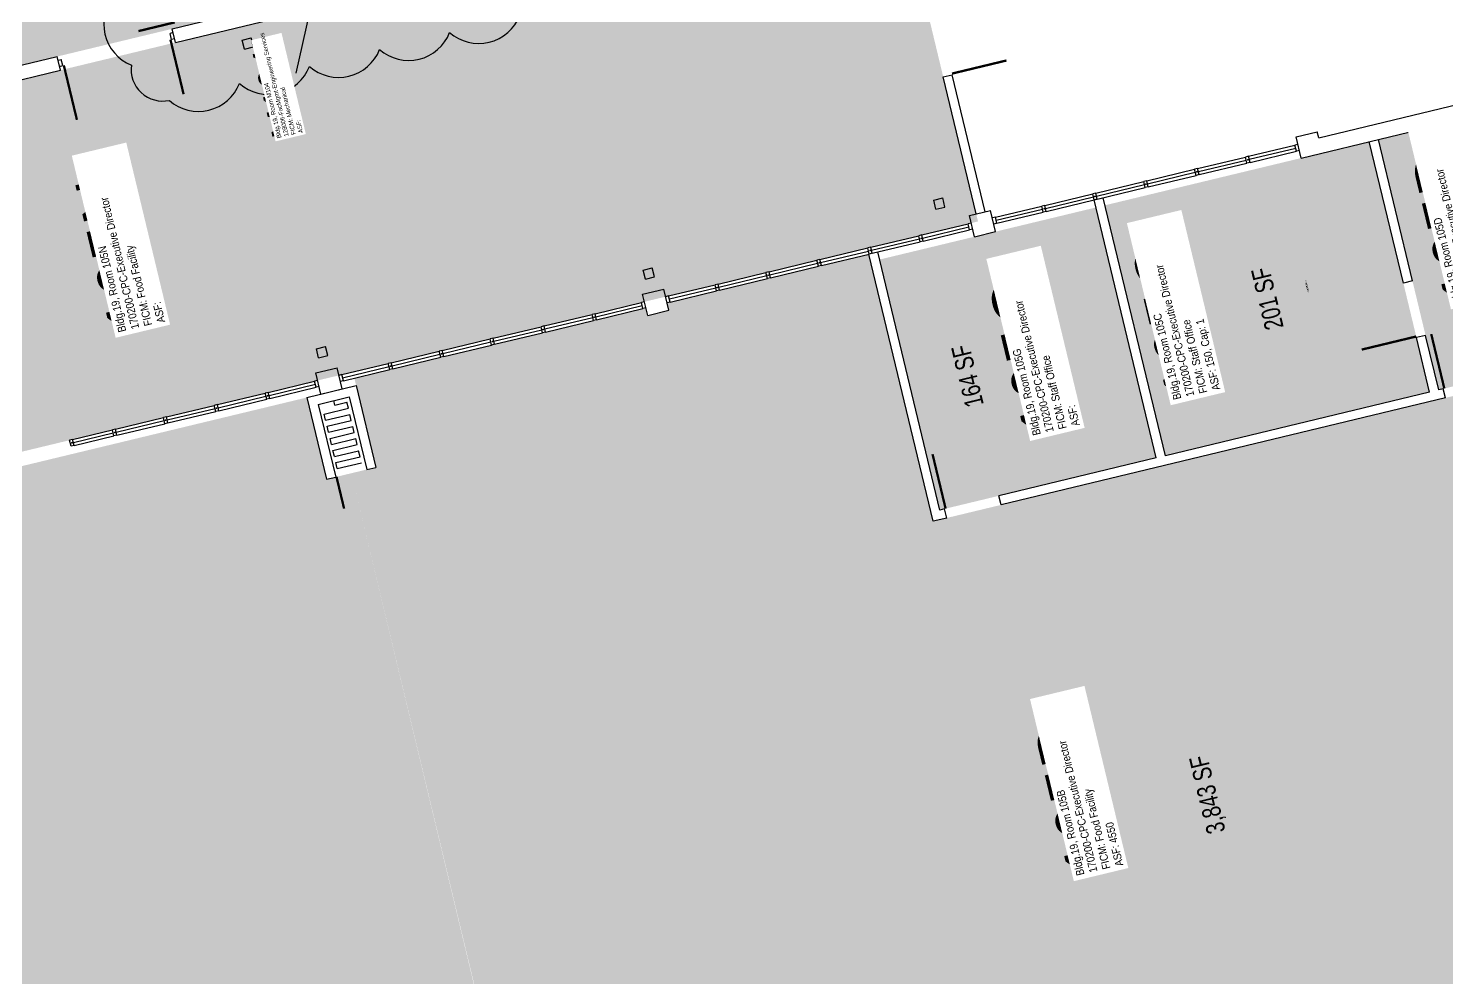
# Model space of a CAD drawing. Header units: inches. Extents: x 69215158 to 69219847, y 27668439 to 27672332.
# Drawn here: x 69216611 to 69217523, y 27670774 to 27671383 of the extents above; entities that cross this region are included whole.
import ezdxf
from ezdxf.enums import TextEntityAlignment as Align

# ---------------------------------------------------------------- set-up
doc = ezdxf.new("R2010")
doc.units = ezdxf.units.IN
doc.header["$LTSCALE"] = 100
doc.header["$MEASUREMENT"] = 0
for name, color, linetype in [('A-COLS', 5, 'CONTINUOUS'), ('A-DOOR', 2, 'CONTINUOUS'), ('A-GLAZ', 1, 'CONTINUOUS'), ('A-IDEN-RNUM', 7, 'CONTINUOUS'), ('A-IDEN-SNUM', 4, 'CONTINUOUS'), ('A-IDEN-VNUM', 4, 'CONTINUOUS'), ('A-REV', 1, 'CONTINUOUS'), ('A-WALL', 5, 'CONTINUOUS'), ('AREA-TEXT', 3, 'CONTINUOUS'), ('Rooms-Category-Color', 7, 'CONTINUOUS'), ('Rooms-College-Color', 7, 'CONTINUOUS'), ('Rooms-Department-Color', 7, 'CONTINUOUS'), ('Rooms-Division-Color', 7, 'CONTINUOUS'), ('Rooms-Information', 7, 'CONTINUOUS')]:
    doc.layers.add(name, color=color, linetype=linetype)
doc.styles.add('CP_AREA', font='arial.ttf', dxfattribs={"height": 15})
doc.styles.add('CP_ROOMSNUMBER', font='arial.ttf', dxfattribs={"height": 1})
doc.styles.add('CP_ROOMVNUMBER', font='arial.ttf', dxfattribs={"width": 0.85, "height": 0.075})

msp = doc.modelspace()

# ---------------------------------------------------------------- hatches: boundary and pattern name
at = {"layer": 'Rooms-Category-Color', "true_color": 0xffe090}
for points in [[(69216693.5, 27671436.21), (69216680.27, 27671491.14), (69216633.58, 27671685.1), (69216626.1, 27671716.21), (69216623.66, 27671715.62), (69216113.25, 27671592.76), (69215847.83, 27671528.86), (69215878.72, 27671400.53), (69215927.87, 27671196.36), (69215968.7, 27671206.19), (69216154.4, 27671250.89), (69216629.82, 27671365.34), (69216706.14, 27671383.71), (69216758.64, 27671396.35), (69216746, 27671448.85)], [(69216109.84, 27671230.91), (69217167.13, 27671485.42), (69217221.55, 27671259.38), (69216164.25, 27671004.87)], [(69216974.12, 27670452.05), (69216989.92, 27670455.85), (69217002.56, 27670403.35), (69217817.04, 27670599.42), (69217791.06, 27670707.33), (69217770.64, 27670702.42), (69217732.73, 27670693.29), (69217651.99, 27671028.71), (69217710.32, 27671042.75), (69217694.4, 27671108.86), (69217697.34, 27671109.57), (69217679.44, 27671183.95), (69217192.66, 27671066.77), (69217151.35, 27671238.37), (69217021.72, 27671207.16), (69217022.89, 27671202.3), (69217009.28, 27671199.02), (69217008.11, 27671203.89), (69216820.71, 27671158.78), (69216834.52, 27671101.41), (69216818.72, 27671097.61)], [(69216818.72, 27671097.61), (69216802.92, 27671093.81), (69216790.28, 27671146.31), (69216602.89, 27671101.2), (69216589.27, 27671097.92), (69216392.88, 27671050.65), (69216379.27, 27671047.37), (69216182.88, 27671000.09), (69216036.56, 27670964.87), (69216034.13, 27670964.29), (69216036.71, 27670953.59), (69216053.56, 27670883.59), (69216057.65, 27670866.58), (69215999.32, 27670852.54), (69216049.75, 27670643.02), (69216108.09, 27670657.06), (69216121.19, 27670602.62), (69216138.04, 27670532.62), (69216158.87, 27670446.09), (69216175.72, 27670376.09), (69216188.83, 27670321.64), (69216150.91, 27670312.52), (69216130.5, 27670307.6), (69216156.47, 27670199.68), (69216176.89, 27670204.6), (69216186.61, 27670206.94), (69216191.47, 27670208.11), (69216230.36, 27670217.47), (69216525.92, 27670288.62), (69216531.75, 27670290.02), (69216775.78, 27670348.77), (69216970.96, 27670395.75), (69216958.32, 27670448.25), (69216973.74, 27670451.96)]]:
    msp.add_hatch(color=41, dxfattribs=at).paths.add_polyline_path(points)
at = {"layer": 'Rooms-Category-Color', "true_color": 0xfa9ba3}
for points in [[(69217654.15, 27671276.09), (69217636.36, 27671349.98), (69217478.86, 27671312.06), (69217500.75, 27671221.16), (69217509.17, 27671186.16), (69217517.6, 27671151.16), (69217520.51, 27671151.86), (69217555.51, 27671160.29), (69217675.1, 27671189.07), (69217659.88, 27671252.27)], [(69217511.76, 27671149.76), (69217503.34, 27671184.76), (69217494.91, 27671219.76), (69217473.03, 27671310.66), (69217303.21, 27671269.78), (69217341.95, 27671108.88)], [(69217197.08, 27671074.01), (69217336.11, 27671107.47), (69217297.38, 27671268.38), (69217158.35, 27671234.91)]]:
    msp.add_hatch(color=241, dxfattribs=at).paths.add_polyline_path(points)
at = {"layer": 'Rooms-College-Color', "true_color": 0xadadad}
for points in [[(69216693.5, 27671436.21), (69216680.27, 27671491.14), (69216633.58, 27671685.1), (69216626.1, 27671716.21), (69216623.66, 27671715.62), (69216113.25, 27671592.76), (69215847.83, 27671528.86), (69215878.72, 27671400.53), (69215927.87, 27671196.36), (69215968.7, 27671206.19), (69216154.4, 27671250.89), (69216629.82, 27671365.34), (69216706.14, 27671383.71), (69216758.64, 27671396.35), (69216746, 27671448.85)], [(69216109.84, 27671230.91), (69217167.13, 27671485.42), (69217221.55, 27671259.38), (69216164.25, 27671004.87)], [(69217654.15, 27671276.09), (69217636.36, 27671349.98), (69217478.86, 27671312.06), (69217500.75, 27671221.16), (69217509.17, 27671186.16), (69217517.6, 27671151.16), (69217520.51, 27671151.86), (69217555.51, 27671160.29), (69217675.1, 27671189.07), (69217659.88, 27671252.27)], [(69217511.76, 27671149.76), (69217503.34, 27671184.76), (69217494.91, 27671219.76), (69217473.03, 27671310.66), (69217303.21, 27671269.78), (69217341.95, 27671108.88)], [(69217197.08, 27671074.01), (69217336.11, 27671107.47), (69217297.38, 27671268.38), (69217158.35, 27671234.91)], [(69216974.12, 27670452.05), (69216989.92, 27670455.85), (69217002.56, 27670403.35), (69217817.04, 27670599.42), (69217791.06, 27670707.33), (69217770.64, 27670702.42), (69217732.73, 27670693.29), (69217651.99, 27671028.71), (69217710.32, 27671042.75), (69217694.4, 27671108.86), (69217697.34, 27671109.57), (69217679.44, 27671183.95), (69217192.66, 27671066.77), (69217151.35, 27671238.37), (69217021.72, 27671207.16), (69217022.89, 27671202.3), (69217009.28, 27671199.02), (69217008.11, 27671203.89), (69216820.71, 27671158.78), (69216834.52, 27671101.41), (69216818.72, 27671097.61)], [(69216818.72, 27671097.61), (69216802.92, 27671093.81), (69216790.28, 27671146.31), (69216602.89, 27671101.2), (69216589.27, 27671097.92), (69216392.88, 27671050.65), (69216379.27, 27671047.37), (69216182.88, 27671000.09), (69216036.56, 27670964.87), (69216034.13, 27670964.29), (69216036.71, 27670953.59), (69216053.56, 27670883.59), (69216057.65, 27670866.58), (69215999.32, 27670852.54), (69216049.75, 27670643.02), (69216108.09, 27670657.06), (69216121.19, 27670602.62), (69216138.04, 27670532.62), (69216158.87, 27670446.09), (69216175.72, 27670376.09), (69216188.83, 27670321.64), (69216150.91, 27670312.52), (69216130.5, 27670307.6), (69216156.47, 27670199.68), (69216176.89, 27670204.6), (69216186.61, 27670206.94), (69216191.47, 27670208.11), (69216230.36, 27670217.47), (69216525.92, 27670288.62), (69216531.75, 27670290.02), (69216775.78, 27670348.77), (69216970.96, 27670395.75), (69216958.32, 27670448.25), (69216973.74, 27670451.96)]]:
    msp.add_hatch(color=253, dxfattribs=at).paths.add_polyline_path(points)
at = {"layer": 'Rooms-Department-Color', "true_color": 0x80bc67}
for points in [[(69216693.5, 27671436.21), (69216680.27, 27671491.14), (69216633.58, 27671685.1), (69216626.1, 27671716.21), (69216623.66, 27671715.62), (69216113.25, 27671592.76), (69215847.83, 27671528.86), (69215878.72, 27671400.53), (69215927.87, 27671196.36), (69215968.7, 27671206.19), (69216154.4, 27671250.89), (69216629.82, 27671365.34), (69216706.14, 27671383.71), (69216758.64, 27671396.35), (69216746, 27671448.85)], [(69216109.84, 27671230.91), (69217167.13, 27671485.42), (69217221.55, 27671259.38), (69216164.25, 27671004.87)], [(69217654.15, 27671276.09), (69217636.36, 27671349.98), (69217478.86, 27671312.06), (69217500.75, 27671221.16), (69217509.17, 27671186.16), (69217517.6, 27671151.16), (69217520.51, 27671151.86), (69217555.51, 27671160.29), (69217675.1, 27671189.07), (69217659.88, 27671252.27)], [(69217511.76, 27671149.76), (69217503.34, 27671184.76), (69217494.91, 27671219.76), (69217473.03, 27671310.66), (69217303.21, 27671269.78), (69217341.95, 27671108.88)], [(69217197.08, 27671074.01), (69217336.11, 27671107.47), (69217297.38, 27671268.38), (69217158.35, 27671234.91)], [(69216974.12, 27670452.05), (69216989.92, 27670455.85), (69217002.56, 27670403.35), (69217817.04, 27670599.42), (69217791.06, 27670707.33), (69217770.64, 27670702.42), (69217732.73, 27670693.29), (69217651.99, 27671028.71), (69217710.32, 27671042.75), (69217694.4, 27671108.86), (69217697.34, 27671109.57), (69217679.44, 27671183.95), (69217192.66, 27671066.77), (69217151.35, 27671238.37), (69217021.72, 27671207.16), (69217022.89, 27671202.3), (69217009.28, 27671199.02), (69217008.11, 27671203.89), (69216820.71, 27671158.78), (69216834.52, 27671101.41), (69216818.72, 27671097.61)], [(69216818.72, 27671097.61), (69216802.92, 27671093.81), (69216790.28, 27671146.31), (69216602.89, 27671101.2), (69216589.27, 27671097.92), (69216392.88, 27671050.65), (69216379.27, 27671047.37), (69216182.88, 27671000.09), (69216036.56, 27670964.87), (69216034.13, 27670964.29), (69216036.71, 27670953.59), (69216053.56, 27670883.59), (69216057.65, 27670866.58), (69215999.32, 27670852.54), (69216049.75, 27670643.02), (69216108.09, 27670657.06), (69216121.19, 27670602.62), (69216138.04, 27670532.62), (69216158.87, 27670446.09), (69216175.72, 27670376.09), (69216188.83, 27670321.64), (69216150.91, 27670312.52), (69216130.5, 27670307.6), (69216156.47, 27670199.68), (69216176.89, 27670204.6), (69216186.61, 27670206.94), (69216191.47, 27670208.11), (69216230.36, 27670217.47), (69216525.92, 27670288.62), (69216531.75, 27670290.02), (69216775.78, 27670348.77), (69216970.96, 27670395.75), (69216958.32, 27670448.25), (69216973.74, 27670451.96)]]:
    msp.add_hatch(color=83, dxfattribs=at).paths.add_polyline_path(points)
at = {"layer": 'Rooms-Division-Color', "true_color": 0x80bc67}
for points in [[(69216693.5, 27671436.21), (69216680.27, 27671491.14), (69216633.58, 27671685.1), (69216626.1, 27671716.21), (69216623.66, 27671715.62), (69216113.25, 27671592.76), (69215847.83, 27671528.86), (69215878.72, 27671400.53), (69215927.87, 27671196.36), (69215968.7, 27671206.19), (69216154.4, 27671250.89), (69216629.82, 27671365.34), (69216706.14, 27671383.71), (69216758.64, 27671396.35), (69216746, 27671448.85)], [(69216109.84, 27671230.91), (69217167.13, 27671485.42), (69217221.55, 27671259.38), (69216164.25, 27671004.87)], [(69217654.15, 27671276.09), (69217636.36, 27671349.98), (69217478.86, 27671312.06), (69217500.75, 27671221.16), (69217509.17, 27671186.16), (69217517.6, 27671151.16), (69217520.51, 27671151.86), (69217555.51, 27671160.29), (69217675.1, 27671189.07), (69217659.88, 27671252.27)], [(69217511.76, 27671149.76), (69217503.34, 27671184.76), (69217494.91, 27671219.76), (69217473.03, 27671310.66), (69217303.21, 27671269.78), (69217341.95, 27671108.88)], [(69217197.08, 27671074.01), (69217336.11, 27671107.47), (69217297.38, 27671268.38), (69217158.35, 27671234.91)], [(69216974.12, 27670452.05), (69216989.92, 27670455.85), (69217002.56, 27670403.35), (69217817.04, 27670599.42), (69217791.06, 27670707.33), (69217770.64, 27670702.42), (69217732.73, 27670693.29), (69217651.99, 27671028.71), (69217710.32, 27671042.75), (69217694.4, 27671108.86), (69217697.34, 27671109.57), (69217679.44, 27671183.95), (69217192.66, 27671066.77), (69217151.35, 27671238.37), (69217021.72, 27671207.16), (69217022.89, 27671202.3), (69217009.28, 27671199.02), (69217008.11, 27671203.89), (69216820.71, 27671158.78), (69216834.52, 27671101.41), (69216818.72, 27671097.61)], [(69216818.72, 27671097.61), (69216802.92, 27671093.81), (69216790.28, 27671146.31), (69216602.89, 27671101.2), (69216589.27, 27671097.92), (69216392.88, 27671050.65), (69216379.27, 27671047.37), (69216182.88, 27671000.09), (69216036.56, 27670964.87), (69216034.13, 27670964.29), (69216036.71, 27670953.59), (69216053.56, 27670883.59), (69216057.65, 27670866.58), (69215999.32, 27670852.54), (69216049.75, 27670643.02), (69216108.09, 27670657.06), (69216121.19, 27670602.62), (69216138.04, 27670532.62), (69216158.87, 27670446.09), (69216175.72, 27670376.09), (69216188.83, 27670321.64), (69216150.91, 27670312.52), (69216130.5, 27670307.6), (69216156.47, 27670199.68), (69216176.89, 27670204.6), (69216186.61, 27670206.94), (69216191.47, 27670208.11), (69216230.36, 27670217.47), (69216525.92, 27670288.62), (69216531.75, 27670290.02), (69216775.78, 27670348.77), (69216970.96, 27670395.75), (69216958.32, 27670448.25), (69216973.74, 27670451.96)]]:
    msp.add_hatch(color=83, dxfattribs=at).paths.add_polyline_path(points)

# ---------------------------------------------------------------- linework, layer by layer
at = {"layer": 'A-COLS'}
for p, q in [((69217216, 27671263.19), (69217229.61, 27671266.46)), ((69217219.28, 27671249.58), (69217216, 27671263.19)), ((69217232.89, 27671252.85), (69217229.61, 27671266.46)), ((69217219.28, 27671249.58), (69217232.89, 27671252.85)), ((69217006, 27671212.64), (69217019.61, 27671215.91)), ((69217009.28, 27671199.02), (69217006, 27671212.64)), ((69217022.89, 27671202.3), (69217019.61, 27671215.91)), ((69217009.28, 27671199.02), (69217022.89, 27671202.3)), ((69216796, 27671162.08), (69216809.61, 27671165.36)), ((69216799.28, 27671148.47), (69216796, 27671162.08)), ((69216812.89, 27671151.75), (69216809.61, 27671165.36)), ((69216799.28, 27671148.47), (69216812.89, 27671151.75))]:
    msp.add_line(p, q, dxfattribs=at)
at = {"layer": 'A-DOOR'}
for p, q in [((69216801.35, 27671135.6), (69216816.9, 27671139.34)), ((69216808.19, 27671141.36), (69216807.49, 27671144.28)), ((69216808.19, 27671141.36), (69216815.97, 27671143.23)), ((69216816.9, 27671139.34), (69216815.97, 27671143.23)), ((69216802.28, 27671131.71), (69216801.35, 27671135.6)), ((69216802.28, 27671131.71), (69216817.84, 27671135.46)), ((69216803.22, 27671127.82), (69216818.77, 27671131.57)), ((69216818.77, 27671131.57), (69216817.84, 27671135.46)), ((69216804.15, 27671123.93), (69216803.22, 27671127.82)), ((69216804.15, 27671123.93), (69216819.71, 27671127.68)), ((69216805.09, 27671120.04), (69216820.65, 27671123.79)), ((69216820.65, 27671123.79), (69216819.71, 27671127.68)), ((69216806.03, 27671116.16), (69216805.09, 27671120.04)), ((69216806.03, 27671116.16), (69216821.58, 27671119.9)), ((69216806.96, 27671112.27), (69216822.52, 27671116.01)), ((69216807.9, 27671108.38), (69216806.96, 27671112.27)), ((69216807.9, 27671108.38), (69216823.45, 27671112.12)), ((69216822.52, 27671116.01), (69216821.58, 27671119.9)), ((69216824.39, 27671108.23), (69216823.45, 27671112.12)), ((69216808.83, 27671104.49), (69216824.39, 27671108.23)), ((69216809.77, 27671100.6), (69216808.83, 27671104.49)), ((69216809.77, 27671100.6), (69216825.33, 27671104.34))]:
    msp.add_line(p, q, dxfattribs=at)
for points in [[(69216705.31, 27671387.28, 1.5, 1.5, 0), (69216681.98, 27671381.66, 0, 0, 0), (69216682.15, 27671380.93, 0, 0, -0.414214), (69216699.87, 27671409.88, 0, 0, -0.414214)], [(69217204.84, 27671354.37, 1.5, 1.5, 0), (69217239.84, 27671362.79, 0, 0, 0), (69217239.66, 27671363.52, 0, 0, 0.414214), (69217195.13, 27671388.29, 0, 0, 0.414214)], [(69216702.55, 27671376.16, 1.5, 1.5, 0), (69216710.98, 27671341.16, 0, 0, 0), (69216710.25, 27671340.98, 0, 0, -0.414214), (69216667.93, 27671369.37, 0, 0, -0.414214)], [(69216634.01, 27671359.66, 1.5, 1.5, 0), (69216642.44, 27671324.66, 0, 0, 0), (69216643.16, 27671324.84, 0, 0, 0.414214), (69216667.93, 27671369.37, 0, 0, 0.414214)], [(69217503.16, 27671185.48, 1.5, 1.5, 0), (69217468.16, 27671177.06, 0, 0, 0), (69217467.99, 27671177.79, 0, 0, -0.414214), (69217496.37, 27671220.11, 0, 0, -0.414214)], [(69217521.24, 27671152.04, 1.5, 1.5, 0), (69217512.82, 27671187.04, 0, 0, 0), (69217513.55, 27671187.21, 0, 0, -0.414214), (69217555.86, 27671158.83, 0, 0, -0.414214)], [(69216603.45, 27671110.59, 1.5, 1.5, 0), (69216595.03, 27671145.59, 0, 0, 0), (69216595.76, 27671145.77, 0, 0, -0.414214), (69216638.07, 27671117.38, 0, 0, -0.414214)], [(69217200.73, 27671074.88, 1.5, 1.5, 0), (69217192.31, 27671109.88, 0, 0, 0), (69217193.03, 27671110.06, 0, 0, -0.414214), (69217235.35, 27671081.68, 0, 0, -0.414214)], [(69216809.24, 27671095.33, 1.5, 1.5, 0), (69216814.15, 27671074.91, 0, 0, 0), (69216813.43, 27671074.74, 0, 0, 0.414214), (69216828.93, 27671100.07, 0, 0, 0.414214)]]:
    msp.add_lwpolyline(points, format="xyseb", dxfattribs=at)
at = {"layer": 'A-GLAZ'}
for p, q in [((69217395.41, 27671301.23), (69217425.23, 27671308.41)), ((69217395.88, 27671299.29), (69217425.7, 27671306.47)), ((69217396.35, 27671297.34), (69217426.16, 27671304.52)), ((69217362.68, 27671293.35), (69217393.47, 27671300.76)), ((69217363.15, 27671291.41), (69217393.94, 27671298.82)), ((69217363.62, 27671289.46), (69217394.41, 27671296.88)), ((69217329.95, 27671285.47), (69217360.74, 27671292.89)), ((69217330.42, 27671283.53), (69217361.21, 27671290.94)), ((69217330.89, 27671281.59), (69217361.67, 27671289)), ((69217264.49, 27671269.72), (69217295.27, 27671277.13)), ((69217297.22, 27671277.59), (69217328.01, 27671285.01)), ((69217297.69, 27671275.65), (69217328.47, 27671283.06)), ((69217298.15, 27671273.71), (69217328.94, 27671281.12)), ((69217232.73, 27671262.07), (69217262.54, 27671269.25)), ((69217233.2, 27671260.13), (69217263.01, 27671267.3)), ((69217264.95, 27671267.77), (69217295.74, 27671275.18)), ((69217265.42, 27671265.83), (69217296.21, 27671273.24)), ((69217185.41, 27671250.68), (69217215.23, 27671257.86)), ((69217233.66, 27671258.18), (69217263.48, 27671265.36)), ((69217152.68, 27671242.8), (69217183.47, 27671250.21)), ((69217185.88, 27671248.74), (69217215.7, 27671255.91)), ((69217186.35, 27671246.79), (69217216.16, 27671253.97)), ((69217119.95, 27671234.92), (69217150.74, 27671242.33)), ((69217120.42, 27671232.98), (69217151.2, 27671240.39)), ((69217153.15, 27671240.86), (69217183.94, 27671248.27)), ((69217153.62, 27671238.91), (69217184.4, 27671246.32)), ((69217087.22, 27671227.04), (69217118, 27671234.45)), ((69217087.69, 27671225.1), (69217118.47, 27671232.51)), ((69217088.15, 27671223.15), (69217118.94, 27671230.57)), ((69217120.89, 27671231.03), (69217151.67, 27671238.44)), ((69217054.49, 27671219.16), (69217085.27, 27671226.58)), ((69217054.95, 27671217.22), (69217085.74, 27671224.63)), ((69217055.42, 27671215.28), (69217086.21, 27671222.69)), ((69217022.73, 27671211.52), (69217052.54, 27671218.7)), ((69217023.19, 27671209.57), (69217053.01, 27671216.75)), ((69217023.66, 27671207.63), (69217053.48, 27671214.81)), ((69216975.41, 27671200.13), (69217005.23, 27671207.31)), ((69216975.88, 27671198.18), (69217005.69, 27671205.36)), ((69216976.35, 27671196.24), (69217006.16, 27671203.42)), ((69216942.68, 27671192.25), (69216973.47, 27671199.66)), ((69216943.15, 27671190.31), (69216973.93, 27671197.72)), ((69216943.62, 27671188.36), (69216974.4, 27671195.77)), ((69216909.95, 27671184.37), (69216940.73, 27671191.78)), ((69216910.42, 27671182.43), (69216941.2, 27671189.84)), ((69216910.88, 27671180.48), (69216941.67, 27671187.89)), ((69216844.48, 27671168.61), (69216875.27, 27671176.02)), ((69216877.22, 27671176.49), (69216908, 27671183.9)), ((69216877.68, 27671174.55), (69216908.47, 27671181.96)), ((69216878.15, 27671172.6), (69216908.94, 27671180.01)), ((69216812.72, 27671160.97), (69216842.54, 27671168.14)), ((69216844.95, 27671166.67), (69216875.74, 27671174.08)), ((69216845.42, 27671164.72), (69216876.21, 27671172.13)), ((69216813.19, 27671159.02), (69216843.01, 27671166.2)), ((69216813.66, 27671157.08), (69216843.48, 27671164.26)), ((69216732.68, 27671141.7), (69216763.47, 27671149.11)), ((69216765.41, 27671149.58), (69216795.22, 27671156.75)), ((69216765.88, 27671147.63), (69216795.69, 27671154.81)), ((69216766.35, 27671145.69), (69216796.16, 27671152.87)), ((69216699.95, 27671133.82), (69216730.73, 27671141.23)), ((69216700.41, 27671131.87), (69216731.2, 27671139.29)), ((69216733.15, 27671139.75), (69216763.93, 27671147.16)), ((69216733.61, 27671137.81), (69216764.4, 27671145.22)), ((69216667.21, 27671125.94), (69216698, 27671133.35)), ((69216667.68, 27671124), (69216698.47, 27671131.41)), ((69216700.88, 27671129.93), (69216731.67, 27671137.34)), ((69216639.68, 27671119.31), (69216665.27, 27671125.47)), ((69216640.14, 27671117.37), (69216665.74, 27671123.53)), ((69216640.61, 27671115.42), (69216666.21, 27671121.58)), ((69216668.15, 27671122.05), (69216698.94, 27671129.46))]:
    msp.add_line(p, q, dxfattribs=at)
at = {"layer": 'A-IDEN-VNUM'}
msp.add_line((69216783.26, 27671354.72), (69216797.63, 27671417.91), dxfattribs=at)
at = {"layer": 'A-REV'}
msp.add_lwpolyline([(69216666.94, 27671404.91, 0.520567), (69216677.48, 27671359.79, 0.520567), (69216701.85, 27671337.14, 0.520567), (69216746.89, 27671348.04, 0.520567), (69216791.92, 27671358.95, 0.520567), (69216836.95, 27671369.85, 0.520567), (69216881.98, 27671380.76, 0.520567), (69216927.01, 27671391.67, 0.520567)], format="xyb", dxfattribs=at)
at = {"layer": 'A-WALL'}
for p, q in [((69216705.81, 27671374.37), (69216906.58, 27671422.7)), ((69216703.7, 27671383.12), (69216758.64, 27671396.35)), ((69216704.29, 27671380.69), (69216702.35, 27671380.22)), ((69216703.28, 27671376.33), (69216702.35, 27671380.22)), ((69216705.23, 27671376.8), (69216703.28, 27671376.33)), ((69216705.81, 27671374.37), (69216703.7, 27671383.12)), ((69216748.63, 27671375.94), (69216754.47, 27671377.34)), ((69216755.87, 27671371.51), (69216754.47, 27671377.34)), ((69216750.04, 27671370.1), (69216748.63, 27671375.94)), ((69216750.04, 27671370.1), (69216755.87, 27671371.51)), ((69216416.9, 27671314.08), (69216629.82, 27671365.34)), ((69216631.92, 27671356.59), (69216629.82, 27671365.34)), ((69216630.4, 27671362.91), (69216632.35, 27671363.37)), ((69216631.34, 27671359.02), (69216633.28, 27671359.48)), ((69216633.28, 27671359.48), (69216632.35, 27671363.37)), ((69217440.55, 27671313.13), (69217632.08, 27671359.23)), ((69216419, 27671305.33), (69216631.92, 27671356.59)), ((69217199.19, 27671352.24), (69217205.03, 27671353.64)), ((69217220.38, 27671264.24), (69217199.19, 27671352.24)), ((69217226.21, 27671265.64), (69217205.03, 27671353.64)), ((69217429.28, 27671300.13), (69217636.36, 27671349.98)), ((69217426, 27671313.74), (69217439.61, 27671317.02)), ((69217429.28, 27671300.13), (69217426, 27671313.74)), ((69217440.55, 27671313.13), (69217439.61, 27671317.02)), ((69217427.17, 27671308.88), (69217425.23, 27671308.41)), ((69217426.16, 27671304.52), (69217425.23, 27671308.41)), ((69217428.11, 27671304.99), (69217426.16, 27671304.52)), ((69217494.91, 27671219.76), (69217473.03, 27671310.66)), ((69217500.75, 27671221.16), (69217478.86, 27671312.06)), ((69217395.41, 27671301.23), (69217393.47, 27671300.76)), ((69217394.41, 27671296.88), (69217393.47, 27671300.76)), ((69217396.35, 27671297.34), (69217394.41, 27671296.88)), ((69217396.35, 27671297.34), (69217395.41, 27671301.23)), ((69217329.95, 27671285.47), (69217328.01, 27671285.01)), ((69217330.89, 27671281.59), (69217329.95, 27671285.47)), ((69217362.68, 27671293.35), (69217360.74, 27671292.89)), ((69217361.67, 27671289), (69217360.74, 27671292.89)), ((69217363.62, 27671289.46), (69217361.67, 27671289)), ((69217363.62, 27671289.46), (69217362.68, 27671293.35)), ((69217297.22, 27671277.59), (69217295.27, 27671277.13)), ((69217296.21, 27671273.24), (69217295.27, 27671277.13)), ((69217298.15, 27671273.71), (69217297.22, 27671277.59)), ((69217328.94, 27671281.12), (69217328.01, 27671285.01)), ((69217330.89, 27671281.59), (69217328.94, 27671281.12)), ((69217193.05, 27671273.09), (69217198.88, 27671274.49)), ((69217194.45, 27671267.26), (69217193.05, 27671273.09)), ((69217194.45, 27671267.26), (69217200.28, 27671268.66)), ((69217200.28, 27671268.66), (69217198.88, 27671274.49)), ((69217264.49, 27671269.72), (69217262.54, 27671269.25)), ((69217263.48, 27671265.36), (69217262.54, 27671269.25)), ((69217265.42, 27671265.83), (69217264.49, 27671269.72)), ((69217296.21, 27671273.24), (69217302.04, 27671274.64)), ((69217298.15, 27671273.71), (69217296.21, 27671273.24)), ((69217336.11, 27671107.47), (69217296.21, 27671273.24)), ((69217341.95, 27671108.88), (69217302.04, 27671274.64)), ((69217217.17, 27671258.33), (69217215.23, 27671257.86)), ((69217216.16, 27671253.97), (69217215.23, 27671257.86)), ((69217232.73, 27671262.07), (69217230.78, 27671261.6)), ((69217233.66, 27671258.18), (69217231.72, 27671257.71)), ((69217233.66, 27671258.18), (69217232.73, 27671262.07)), ((69217265.42, 27671265.83), (69217263.48, 27671265.36)), ((69217185.41, 27671250.68), (69217183.47, 27671250.21)), ((69217184.4, 27671246.32), (69217183.47, 27671250.21)), ((69217186.35, 27671246.79), (69217185.41, 27671250.68)), ((69217218.11, 27671254.44), (69217216.16, 27671253.97)), ((69217152.68, 27671242.8), (69217150.74, 27671242.33)), ((69217151.67, 27671238.44), (69217150.74, 27671242.33)), ((69217153.62, 27671238.91), (69217152.68, 27671242.8)), ((69217197.08, 27671074.01), (69217157.18, 27671239.77)), ((69217186.35, 27671246.79), (69217184.4, 27671246.32)), ((69217119.95, 27671234.92), (69217118, 27671234.45)), ((69217118.94, 27671230.57), (69217118, 27671234.45)), ((69217120.89, 27671231.03), (69217118.94, 27671230.57)), ((69217120.89, 27671231.03), (69217119.95, 27671234.92)), ((69217192.66, 27671066.77), (69217151.35, 27671238.37)), ((69217153.62, 27671238.91), (69217151.67, 27671238.44)), ((69217006.38, 27671228.16), (69217012.21, 27671229.56)), ((69217007.78, 27671222.32), (69217006.38, 27671228.16)), ((69217007.78, 27671222.32), (69217013.62, 27671223.73)), ((69217013.62, 27671223.73), (69217012.21, 27671229.56)), ((69217087.22, 27671227.04), (69217085.27, 27671226.58)), ((69217086.21, 27671222.69), (69217085.27, 27671226.58)), ((69217088.15, 27671223.15), (69217086.21, 27671222.69)), ((69217088.15, 27671223.15), (69217087.22, 27671227.04)), ((69217054.49, 27671219.16), (69217052.54, 27671218.7)), ((69217053.48, 27671214.81), (69217052.54, 27671218.7)), ((69217055.42, 27671215.28), (69217053.48, 27671214.81)), ((69217055.42, 27671215.28), (69217054.49, 27671219.16)), ((69217500.75, 27671221.16), (69217494.91, 27671219.76)), ((69217007.17, 27671207.77), (69217005.23, 27671207.31)), ((69217006.16, 27671203.42), (69217005.23, 27671207.31)), ((69217008.11, 27671203.89), (69217006.16, 27671203.42)), ((69217022.73, 27671211.52), (69217020.78, 27671211.05)), ((69217023.66, 27671207.63), (69217021.72, 27671207.16)), ((69217023.66, 27671207.63), (69217022.73, 27671211.52)), ((69216975.41, 27671200.13), (69216973.47, 27671199.66)), ((69216974.4, 27671195.77), (69216973.47, 27671199.66)), ((69216976.35, 27671196.24), (69216974.4, 27671195.77)), ((69216976.35, 27671196.24), (69216975.41, 27671200.13)), ((69216942.68, 27671192.25), (69216940.73, 27671191.78)), ((69216941.67, 27671187.89), (69216940.73, 27671191.78)), ((69216943.62, 27671188.36), (69216941.67, 27671187.89)), ((69216943.62, 27671188.36), (69216942.68, 27671192.25)), ((69217509.17, 27671186.16), (69217503.34, 27671184.76)), ((69217517.6, 27671151.16), (69217509.17, 27671186.16)), ((69216796.38, 27671177.6), (69216802.21, 27671179.01)), ((69216797.78, 27671171.77), (69216796.38, 27671177.6)), ((69216803.61, 27671173.17), (69216802.21, 27671179.01)), ((69216877.22, 27671176.49), (69216875.27, 27671176.02)), ((69216876.21, 27671172.13), (69216875.27, 27671176.02)), ((69216878.15, 27671172.6), (69216877.22, 27671176.49)), ((69216909.95, 27671184.37), (69216908, 27671183.9)), ((69216908.94, 27671180.01), (69216908, 27671183.9)), ((69216910.88, 27671180.48), (69216908.94, 27671180.01)), ((69216910.88, 27671180.48), (69216909.95, 27671184.37)), ((69217511.76, 27671149.76), (69217503.34, 27671184.76)), ((69216797.78, 27671171.77), (69216803.61, 27671173.17)), ((69216844.48, 27671168.61), (69216842.54, 27671168.14)), ((69216843.48, 27671164.26), (69216842.54, 27671168.14)), ((69216845.42, 27671164.72), (69216844.48, 27671168.61)), ((69216878.15, 27671172.6), (69216876.21, 27671172.13)), ((69216812.72, 27671160.97), (69216810.78, 27671160.5)), ((69216813.66, 27671157.08), (69216812.72, 27671160.97)), ((69216845.42, 27671164.72), (69216843.48, 27671164.26)), ((69216765.41, 27671149.58), (69216763.47, 27671149.11)), ((69216764.4, 27671145.22), (69216763.47, 27671149.11)), ((69216766.35, 27671145.69), (69216765.41, 27671149.58)), ((69216790.28, 27671146.31), (69216821.88, 27671153.91)), ((69216797.17, 27671157.22), (69216795.22, 27671156.75)), ((69216796.16, 27671152.87), (69216795.22, 27671156.75)), ((69216798.11, 27671153.33), (69216796.16, 27671152.87)), ((69216813.66, 27671157.08), (69216811.72, 27671156.61)), ((69216821.88, 27671153.91), (69216834.52, 27671101.41)), ((69217511.76, 27671149.76), (69217341.95, 27671108.88)), ((69217520.51, 27671151.86), (69217517.6, 27671151.16)), ((69217521.92, 27671146.03), (69217520.51, 27671151.86)), ((69216732.68, 27671141.7), (69216730.73, 27671141.23)), ((69216731.67, 27671137.34), (69216730.73, 27671141.23)), ((69216733.61, 27671137.81), (69216732.68, 27671141.7)), ((69216766.35, 27671145.69), (69216764.4, 27671145.22)), ((69216790.28, 27671146.31), (69216802.92, 27671093.81)), ((69216797.52, 27671141.88), (69216817.45, 27671146.68)), ((69216797.52, 27671141.88), (69216808.75, 27671095.21)), ((69216817.45, 27671146.68), (69216828.68, 27671100.01)), ((69217521.92, 27671146.03), (69217236.41, 27671077.3)), ((69216699.95, 27671133.82), (69216698, 27671133.35)), ((69216698.94, 27671129.46), (69216698, 27671133.35)), ((69216700.88, 27671129.93), (69216699.95, 27671133.82)), ((69216733.61, 27671137.81), (69216731.67, 27671137.34)), ((69216667.21, 27671125.94), (69216665.27, 27671125.47)), ((69216666.21, 27671121.58), (69216665.27, 27671125.47)), ((69216668.15, 27671122.05), (69216666.21, 27671121.58)), ((69216668.15, 27671122.05), (69216667.21, 27671125.94)), ((69216700.88, 27671129.93), (69216698.94, 27671129.46)), ((69216639.68, 27671119.31), (69216637.73, 27671118.84)), ((69216638.67, 27671114.95), (69216637.73, 27671118.84)), ((69216640.61, 27671115.42), (69216638.67, 27671114.95)), ((69216640.61, 27671115.42), (69216639.68, 27671119.31)), ((69217336.11, 27671107.47), (69217235, 27671083.13)), ((69216802.92, 27671093.81), (69216808.75, 27671095.21)), ((69216828.68, 27671100.01), (69216834.52, 27671101.41)), ((69217236.41, 27671077.3), (69217235, 27671083.13)), ((69217201.41, 27671068.87), (69217192.66, 27671066.77)), ((69217200, 27671074.71), (69217197.08, 27671074.01)), ((69217201.41, 27671068.87), (69217200, 27671074.71))]:
    msp.add_line(p, q, dxfattribs=at)
for p in [(69217394.91, 27671299.05), (69217362.18, 27671291.17), (69217329.45, 27671283.3), (69217263.98, 27671267.54), (69217296.71, 27671275.42), (69217152.18, 27671240.62), (69217184.91, 27671248.5), (69217119.44, 27671232.74), (69217086.71, 27671224.86), (69217053.98, 27671216.99), (69216974.91, 27671197.95), (69216942.18, 27671190.07), (69216909.44, 27671182.19), (69216876.71, 27671174.31), (69216843.98, 27671166.43), (69216732.17, 27671139.52), (69216764.91, 27671147.4), (69216699.44, 27671131.64), (69216666.71, 27671123.76), (69216639.17, 27671117.13)]:
    msp.add_point(p, dxfattribs=at)

# ---------------------------------------------------------------- texts
at = {"layer": 'A-IDEN-RNUM', "style": 'CP_ROOMSNUMBER', "width": 0.85}
for s, p in [('0105-N0', (69216670.06, 27671240.51)), ('0105-C0', (69217432.95, 27671217.58)), ('0105-G0', (69217257.3, 27671175.3)), ('0105-B0', (69217286.15, 27670890.28))]:
    msp.add_text(s, height=1, rotation=103.53478, dxfattribs=at).set_placement(p, align=Align.MIDDLE)
at = {"layer": 'A-IDEN-SNUM', "style": 'CP_ROOMSNUMBER', "width": 0.85}
for s, p in [('01900105N0', (69216670.06, 27671240.51)), ('01900105C0', (69217432.95, 27671217.58)), ('01900105G0', (69217257.3, 27671175.3)), ('01900105B0', (69217286.15, 27670890.28))]:
    msp.add_text(s, height=1, rotation=103.53478, dxfattribs=at).set_placement(p, align=Align.MIDDLE)
at = {"layer": 'A-IDEN-VNUM', "style": 'CP_ROOMVNUMBER', "width": 0.85}
for s, height, p in [('M104', 20, (69216771.32, 27671343.14)), ('105D', 36, (69217528.24, 27671258.76)), ('105N', 36, (69216670.06, 27671240.51)), ('105C', 36, (69217349.35, 27671197.46)), ('105G', 36, (69217257.3, 27671175.3)), ('105B', 36, (69217286.15, 27670890.28))]:
    msp.add_text(s, height=height, rotation=103.53478, dxfattribs=at).set_placement(p, align=Align.MIDDLE)
at = {"layer": 'AREA-TEXT', "style": 'CP_AREA', "width": 0.75}
for s, p in [('201 SF', (69217407.49, 27671209.77)), ('164 SF', (69217214.77, 27671160.03)), ('3,843 SF', (69217368.89, 27670891.14))]:
    msp.add_text(s, height=12, rotation=103.53478, dxfattribs=at).set_placement(p, align=Align.MIDDLE_CENTER)

# ---------------------------------------------------------------- next in the draw order: texts
at = {"layer": 'Rooms-Information', "attachment_point": 7, "rotation": 103.53478, "style": 'CP_ROOMVNUMBER', "bg_fill": 3, "box_fill_scale": 1.5, "bg_fill_color": 256, "bg_fill_true_color": 13158600, "bg_fill_transparency": 0}
for s, insert, char_height, width in [('Bldg.19, Room M104^M^J128006-FacMgmt-Engineering Services^M^JFICM: Mechanical^M^JASF: ', (69216787.87, 27671316.57), 2.8571, 64), ('Bldg.19, Room 105D^M^J170200-CPC-Executive Director^M^JFICM: Staff Office^M^JASF: 150', (69217557.47, 27671213.24), 5.1429, 115.2), ('Bldg.19, Room 105N^M^J170200-CPC-Executive Director^M^JFICM: Food Facility^M^JASF: ', (69216699.29, 27671194.99), 5.1429, 115.2), ('Bldg.19, Room 105C^M^J170200-CPC-Executive Director^M^JFICM: Staff Office^M^JASF: 150, Cap: 1', (69217378.81, 27671152), 5.1429, 115.2), ('Bldg.19, Room 105G^M^J170200-CPC-Executive Director^M^JFICM: Staff Office^M^JASF: ', (69217287.04, 27671128.68), 5.1429, 115.2), ('Bldg.19, Room 105B^M^J170200-CPC-Executive Director^M^JFICM: Food Facility^M^JASF: 4550', (69217315.1, 27670845.91), 5.1429, 115.2)]:
    msp.add_mtext(s, dxfattribs=dict(at, insert=insert, char_height=char_height, width=width))

doc.saveas('drawing.dxf')
